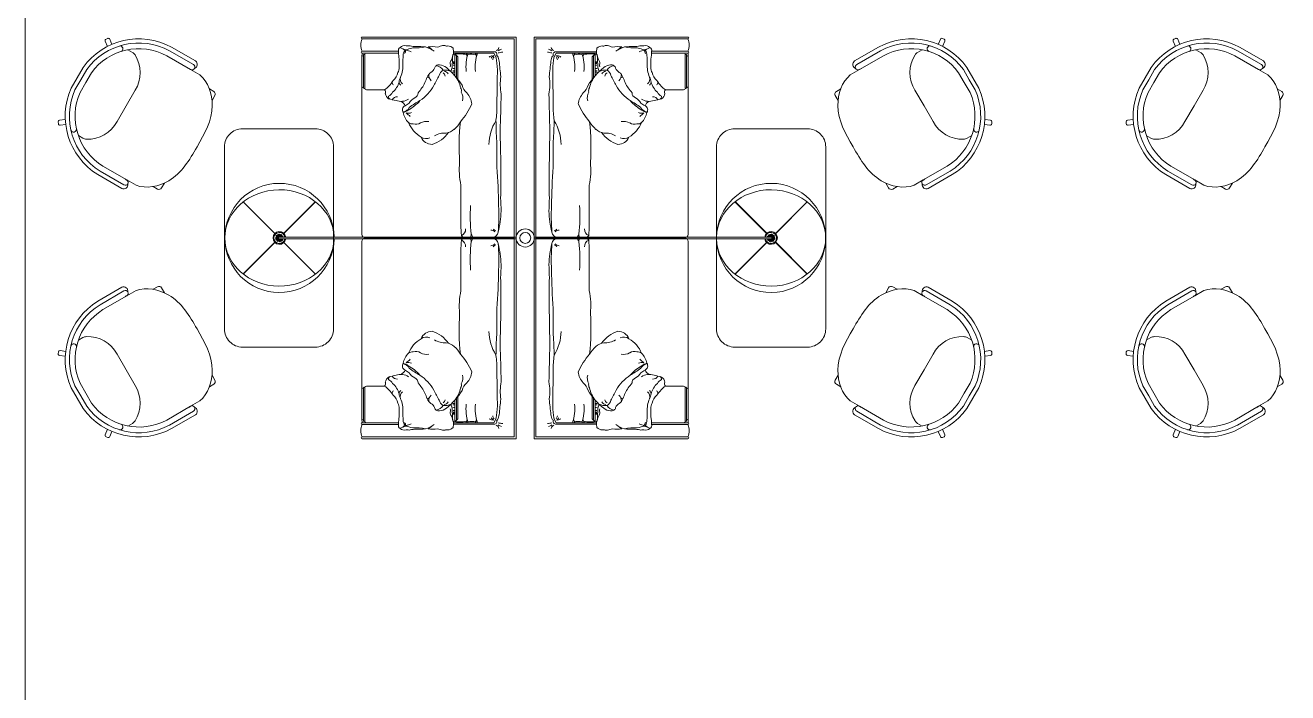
# Model space of a CAD drawing. Header units: millimetres. Extents: x 7998 to 72132, y -12523 to 5591.
# Drawn here: x 65638 to 66332, y -10239 to -9872 of the extents above; entities that cross this region are included whole.
import ezdxf

# ---------------------------------------------------------------- set-up
doc = ezdxf.new("R2010")
doc.units = ezdxf.units.MM
doc.layers.add('Xray_Furniture Temporary', color=23, linetype='Continuous', lineweight=15)
doc.layers.add('Xray_Window', color=153, linetype='Continuous', lineweight=20)

# ---------------------------------------------------------------- blocks, each defined once
blk = doc.blocks.new('COUCH19')
at = {"layer": 'Xray_Furniture Temporary'}
for p, q in [((-1.1036, 0), (0, 0)), ((-1.1036, 0), (-1.1036, -0.8456)), ((1.1036, 0), (0, 0)), ((1.1036, 0), (1.1036, -0.8456)), ((-1.0937, -0.01), (0, -0.01)), ((-1.0937, -0.01), (-1.0937, -0.8456)), ((1.0937, -0.01), (0, -0.01)), ((0, -0.1285), (0, -0.01)), ((0, -0.1285), (0, -0.01)), ((1.0937, -0.01), (1.0937, -0.8456)), ((-1.023, -0.1213), (-1.023, -0.3434)), ((-1.0153, -0.1213), (-1.0153, -0.3434)), ((0, -0.1285), (0, -0.827)), ((0, -0.1285), (0, -0.827)), ((1.0153, -0.1213), (1.0153, -0.3434)), ((1.023, -0.1213), (1.023, -0.3434)), ((-0.891, -0.3355), (-1.0069, -0.3355)), ((-0.8809, -0.327), (-1.0016, -0.327)), ((-0.8722, -0.32), (-0.9939, -0.32)), ((0.8722, -0.32), (0.9939, -0.32)), ((0.8809, -0.327), (1.0016, -0.327)), ((0.891, -0.3355), (1.0069, -0.3355)), ((-1.0394, -0.6226), (-1.0339, -0.6071)), ((-1.0339, -0.6071), (-1.0336, -0.6001)), ((1.0339, -0.6071), (1.0336, -0.6001)), ((1.0394, -0.6226), (1.0339, -0.6071)), ((-1.0252, -0.6457), (-1.0252, -0.8456)), ((-1.0153, -0.6457), (-1.0153, -0.8212)), ((1.0153, -0.6457), (1.0153, -0.8212)), ((1.0252, -0.6457), (1.0252, -0.8456)), ((-0.8138, -0.7219), (-0.8138, -0.8212)), ((0.8138, -0.7219), (0.8138, -0.8212)), ((-1.0153, -0.8212), (-1.0153, -0.8456)), ((-1.0053, -0.8311), (-0.8238, -0.8311)), ((1.0053, -0.8311), (0.8238, -0.8311)), ((1.0153, -0.8212), (1.0153, -0.8456)), ((-0.9946, -0.8469), (-1.0153, -0.8458)), ((-1.0053, -0.8373), (-0.9946, -0.8373)), ((-0.9946, -0.8373), (-0.8306, -0.8373)), ((-0.9946, -0.8469), (-0.0199, -0.8469)), ((-0.8238, -0.8373), (-0.8306, -0.8373)), ((0.9946, -0.8469), (0.0199, -0.8469)), ((0.8238, -0.8373), (0.8306, -0.8373)), ((0.9946, -0.8373), (0.8306, -0.8373)), ((1.0053, -0.8373), (0.9946, -0.8373)), ((0.9946, -0.8469), (1.0153, -0.8458))]:
    blk.add_line(p, q, dxfattribs=at)
for centre, radius, start, end in [((-1.0485, -0.1147), 0.0203, 17.07356, 84.3161), ((-0.9682, -0.0568), 0.0723, 198.23131, 214.95647), ((-1.0086, -0.1197), 0.0145, 57.29429, 186.5462), ((-0.9125, -0.0688), 0.1075, 182.4523, 195.85359), ((-0.96, -0.2097), 0.1042, 90.04929, 121.99967), ((-0.8561, -0.0701), 0.1581, 202.42833, 209.54597), ((-0.9638, -0.0987), 0.0448, 212.15954, 236.93312), ((-0.9962, -0.1058), 0.00486, 122.77066, 200.31613), ((-0.9665, -0.1557), 0.0629, 94.31356, 120.93655), ((-0.9695, -0.0858), 0.0431, 234.52584, 258.93744), ((-1.4227, 4.3075), 4.4235, 275.85795, 276.96807), ((-0.9146, -0.4331), 0.3308, 85.1525, 97.90685), ((-1.0818, -27.3612), 27.2584, 89.24932, 89.58976), ((-0.8423, 0.2143), 0.3009, 261.64439, 279.99044), ((-0.8996, -7.8186), 7.7374, 87.69715, 89.1894), ((-0.7201, -0.6336), 0.5284, 81.99142, 90.50512), ((-0.6671, 1.9408), 2.0512, 270.57566, 273.77617), ((-0.5125, 0.0931), 0.2419, 237.19926, 269.7033), ((-0.3187, -8.8283), 8.745, 89.78452, 91.76897), ((-0.3298, -15.8255), 15.7208, 90.21428, 90.73678), ((-0.0865, -4.6828), 4.588, 91.11745, 93.77545), ((-0.266, -0.7097), 0.6266, 85.799, 91.81702), ((-0.1399, -1.2503), 1.1683, 90.30237, 93.93448), ((-0.1258, -1.2627), 1.1681, 85.36955, 92.46091), ((-0.1658, -0.6277), 0.5461, 75.75882, 87.92603), ((-0.0734, -0.0979), 0.0376, 311.32747, 340.0315), ((-0.0083, -0.1402), 0.0347, 134.93265, 177.57346), ((-0.0397, -0.1385), 0.0409, 14.12758, 78.49053), ((0.0397, -0.1385), 0.0409, 101.50947, 165.87242), ((0.1658, -0.6277), 0.5461, 92.07397, 104.24118), ((0.1258, -1.2627), 1.1681, 87.53909, 94.63045), ((0.0083, -0.1402), 0.0347, 2.42654, 45.06735), ((0.0734, -0.0979), 0.0376, 199.9685, 228.67253), ((0.1399, -1.2503), 1.1683, 86.06552, 89.69763), ((0.0865, -4.6828), 4.588, 86.22455, 88.88255), ((0.266, -0.7097), 0.6266, 88.18298, 94.201), ((0.3187, -8.8283), 8.745, 88.23103, 90.21548), ((0.3298, -15.8255), 15.7208, 89.26322, 89.78572), ((0.5125, 0.0931), 0.2419, 270.2967, 302.80074), ((0.6671, 1.9408), 2.0512, 266.22383, 269.42434), ((0.8996, -7.8186), 7.7374, 90.8106, 92.30285), ((0.7201, -0.6336), 0.5284, 89.49488, 98.00858), ((1.0818, -27.3612), 27.2584, 90.41024, 90.75068), ((0.8423, 0.2143), 0.3009, 260.00956, 278.35561), ((1.4227, 4.3075), 4.4235, 263.03193, 264.14205), ((0.9146, -0.4331), 0.3308, 82.09315, 94.8475), ((0.96, -0.2097), 0.1042, 58.00033, 89.95071), ((0.9665, -0.1557), 0.0629, 59.06345, 85.68644), ((0.9695, -0.0858), 0.0431, 281.06256, 305.47416), ((0.9638, -0.0987), 0.0448, 303.06688, 327.84046), ((0.8561, -0.0701), 0.1581, 330.45403, 337.57167), ((0.9962, -0.1058), 0.00486, 339.68387, 57.22934), ((1.0086, -0.1197), 0.0145, 353.4538, 122.70571), ((0.9125, -0.0688), 0.1075, 344.14641, 357.5477), ((0.9682, -0.0568), 0.0723, 325.04353, 341.76869), ((1.0485, -0.1147), 0.0203, 95.6839, 162.92644), ((-0.9388, 0.0274), 0.2515, 252.3074, 275.65468), ((-0.9939, -0.2503), 0.0327, 92.96535, 130.60645), ((-0.9388, -0.0237), 0.2515, 252.3074, 275.65468), ((-0.9939, -0.3014), 0.0327, 92.96535, 130.60645), ((-0.8573, -0.3085), 0.154, 166.02161, 193.8638), ((-0.8941, -0.2454), 0.1149, 167.1521, 190.17117), ((-0.87, -0.1994), 0.1023, 288.10969, 316.21674), ((-0.7241, -0.3491), 0.1068, 96.63628, 132.3883), ((-0.8799, -0.576), 0.3626, 48.24576, 66.69877), ((-0.1188, 0.6037), 0.8554, 266.03013, 276.62411), ((-0.1066, -0.0536), 0.2109, 294.18797, 300.34583), ((-0.0219, -0.2808), 0.0348, 51.0228, 87.08965), ((0.1066, -0.0536), 0.2109, 239.65417, 245.81203), ((0.0219, -0.2808), 0.0348, 92.91035, 128.9772), ((0.1188, 0.6037), 0.8554, 263.37589, 273.96987), ((0.8799, -0.576), 0.3626, 113.30123, 131.75424), ((0.7241, -0.3491), 0.1068, 47.6117, 83.36372), ((0.87, -0.1994), 0.1023, 223.78326, 251.89031), ((0.9388, 0.0274), 0.2515, 264.34532, 287.6926), ((0.9388, -0.0237), 0.2515, 264.34532, 287.6926), ((0.9939, -0.2503), 0.0327, 49.39355, 87.03465), ((0.9939, -0.3014), 0.0327, 49.39355, 87.03465), ((0.8941, -0.2454), 0.1149, 349.82883, 12.8479), ((0.8573, -0.3085), 0.154, 346.1362, 13.97839), ((-1.0179, -0.373), 0.0366, 132.10418, 182.60489), ((-1.0202, -0.4425), 0.0992, 87.12331, 102.96129), ((-1.013, -0.3531), 0.00989, 37.58217, 102.98696), ((-1.0153, -0.3434), 9e-16, 206.56505, 285.66907), ((-0.9731, -0.3508), 0.0372, 124.12904, 155.64558), ((-1.8086, -0.3438), 0.8409, 359.89107, 0.56801), ((-1.8043, -0.3438), 0.8409, 359.89107, 0.56801), ((-1.7985, -0.3438), 0.8409, 359.89107, 0.56801), ((-1.7898, -0.3438), 0.8409, 359.89107, 0.56801), ((-0.6398, -0.6218), 0.3808, 121.3884, 141.12619), ((-0.8521, -0.3383), 0.079, 177.94062, 186.48444), ((-0.8391, -0.3383), 0.079, 177.94062, 186.48444), ((-0.8313, -0.3383), 0.079, 177.94062, 186.48444), ((-0.7785, -0.4894), 0.1907, 103.81541, 126.17323), ((-0.8086, -0.3294), 0.0295, 76.02342, 121.44726), ((-0.7705, -0.3554), 0.0628, 74.63663, 119.49282), ((-0.503, 0.9339), 1.2468, 263.76536, 274.03514), ((-0.7253, -0.4571), 0.1748, 42.47622, 60.18804), ((-0.7253, -0.4571), 0.1748, 42.47622, 60.18804), ((-0.6677, -0.3987), 0.0929, 9.12676, 39.8927), ((-0.3747, 0.1012), 0.413, 264.35466, 281.93885), ((-0.1957, 4.6112), 4.9149, 268.90975, 270.78557), ((-0.098, 0.8112), 1.1149, 268.4407, 274.38117), ((-0.0441, -0.3105), 0.0328, 17.77606, 99.42894), ((-0.0309, -0.2753), 0.031, 305.699, 355.58904), ((0.0309, -0.2753), 0.031, 184.41096, 234.301), ((0.0441, -0.3105), 0.0328, 80.57106, 162.22394), ((0.098, 0.8112), 1.1149, 265.61883, 271.5593), ((0.1957, 4.6112), 4.9149, 269.21443, 271.09025), ((0.3747, 0.1012), 0.413, 258.06115, 275.64534), ((0.503, 0.9339), 1.2468, 265.96486, 276.23464), ((0.6677, -0.3987), 0.0929, 140.1073, 170.87324), ((0.7253, -0.4571), 0.1748, 119.81196, 137.52378), ((0.7253, -0.4571), 0.1748, 119.81196, 137.52378), ((0.7705, -0.3554), 0.0628, 60.50718, 105.36337), ((0.8086, -0.3294), 0.0295, 58.55274, 103.97658), ((0.7785, -0.4894), 0.1907, 53.82677, 76.18459), ((0.6398, -0.6218), 0.3808, 38.87381, 58.6116), ((0.8313, -0.3383), 0.079, 353.51556, 2.05938), ((0.8391, -0.3383), 0.079, 353.51556, 2.05938), ((0.8521, -0.3383), 0.079, 353.51556, 2.05938), ((1.7898, -0.3438), 0.8409, 179.43199, 180.10893), ((1.7985, -0.3438), 0.8409, 179.43199, 180.10893), ((1.8043, -0.3438), 0.8409, 179.43199, 180.10893), ((1.8086, -0.3438), 0.8409, 179.43199, 180.10893), ((0.9731, -0.3508), 0.0372, 24.35442, 55.87096), ((1.013, -0.3531), 0.00989, 77.01304, 142.41783), ((1.0202, -0.4425), 0.0992, 77.03871, 92.87669), ((1.0153, -0.3434), 9e-16, 254.33093, 333.43495), ((1.0179, -0.373), 0.0366, 357.39511, 47.89582), ((-0.9935, -0.3951), 0.0636, 175.6653, 199.88427), ((-1.074, -0.3797), 0.0201, 328.12893, 14.35696), ((-0.8059, 2.3284), 2.6828, 265.74072, 267.224), ((-1.0152, -0.4325), 0.0861, 60.71855, 83.31544), ((-0.9598, -0.3395), 0.0224, 233.38286, 291.86342), ((-0.9476, -0.3727), 0.013, 53.24774, 107.21161), ((-0.8785, -0.4259), 0.0721, 143.30896, 175.55012), ((-0.8982, -0.4428), 0.0477, 118.96826, 174.6945), ((-0.4767, 1.1955), 1.6136, 253.46674, 254.27028), ((-0.8349, -0.393), 0.0868, 155.89521, 185.31204), ((-0.8806, -0.3758), 0.048, 211.76728, 255.88251), ((-0.89, -0.3951), 0.0251, 116.21532, 179.46973), ((-0.8858, -0.4133), 0.0239, 98.11027, 149.20326), ((-0.683, -0.5154), 0.1782, 17.82565, 54.35597), ((-0.4651, -0.3911), 0.1111, 176.31749, 210.59755), ((0.683, -0.5154), 0.1782, 125.64403, 162.17435), ((0.4651, -0.3911), 0.1111, 329.40245, 3.68251), ((0.8858, -0.4133), 0.0239, 30.79674, 81.88973), ((0.8806, -0.3758), 0.048, 284.11749, 328.23272), ((0.89, -0.3951), 0.0251, 0.53027, 63.78468), ((0.4767, 1.1955), 1.6136, 285.72972, 286.53326), ((0.8349, -0.393), 0.0868, 354.68796, 24.10479), ((0.8982, -0.4428), 0.0477, 5.3055, 61.03174), ((0.8059, 2.3284), 2.6828, 272.776, 274.25928), ((0.8785, -0.4259), 0.0721, 4.44988, 36.69104), ((0.9476, -0.3727), 0.013, 72.78839, 126.75226), ((0.9598, -0.3395), 0.0224, 248.13658, 306.61714), ((1.0152, -0.4325), 0.0861, 96.68456, 119.28145), ((0.9935, -0.3951), 0.0636, 340.11573, 4.3347), ((1.074, -0.3797), 0.0201, 165.64304, 211.87107), ((-1.0857, -0.4353), 0.0374, 5.62626, 29.86705), ((-0.8603, -0.4599), 0.1903, 171.46749, 186.75287), ((-0.9845, -0.5171), 0.0736, 131.92227, 151.75812), ((-0.8895, -0.5465), 0.1669, 144.40627, 162.81863), ((-0.93, -0.4247), 0.0209, 167.84424, 221.03219), ((-0.9308, -0.4312), 0.0166, 205.71178, 264.96524), ((-0.95, -0.4912), 0.0469, 30.0924, 67.79972), ((-0.8675, -0.4407), 0.0498, 212.77561, 251.38585), ((-0.8962, -0.4339), 0.0461, 267.61302, 314.7931), ((-0.5946, 0.0891), 0.5918, 239.80059, 245.85007), ((-0.5852, -0.5878), 0.3145, 159.35128, 161.47641), ((-0.9623, -0.668), 0.2508, 33.94677, 59.95726), ((-0.5637, -0.4898), 0.0765, 172.08698, 207.66907), ((-0.5781, -0.4612), 0.0648, 291.84882, 0.31805), ((-0.593, -0.493), 0.0481, 323.94805, 24.7103), ((0.5781, -0.4612), 0.0648, 179.68195, 248.15118), ((0.593, -0.493), 0.0481, 155.2897, 216.05195), ((0.5637, -0.4898), 0.0765, 332.33093, 7.91302), ((0.9623, -0.668), 0.2508, 120.04274, 146.05323), ((0.5946, 0.0891), 0.5918, 294.14993, 300.19941), ((0.8962, -0.4339), 0.0461, 225.2069, 272.38698), ((0.5852, -0.5878), 0.3145, 18.52359, 20.64872), ((0.8675, -0.4407), 0.0498, 288.61415, 327.22439), ((0.95, -0.4912), 0.0469, 112.20028, 149.9076), ((0.9308, -0.4312), 0.0166, 275.03476, 334.28822), ((0.93, -0.4247), 0.0209, 318.96781, 12.15576), ((0.8895, -0.5465), 0.1669, 17.18137, 35.59373), ((0.9845, -0.5171), 0.0736, 28.24188, 48.07773), ((1.0857, -0.4353), 0.0374, 150.13295, 174.37374), ((0.8603, -0.4599), 0.1903, 353.24713, 8.53251), ((-1.1824, -0.5481), 0.1315, 345.11327, 359.76905), ((-0.6856, -0.5372), 0.3656, 173.70326, 181.78914), ((-1.3233, -0.5519), 0.2798, 356.98029, 11.29104), ((-0.1668, 1.2141), 1.8467, 247.16633, 248.19391), ((-0.9686, -0.7306), 0.2576, 48.26676, 63.28578), ((-0.7977, -0.5692), 0.0309, 23.77058, 88.91582), ((-0.9052, -0.702), 0.2305, 28.40779, 49.06899), ((-0.4308, -0.3572), 0.3657, 207.82843, 218.77587), ((-0.6913, -0.4433), 0.1579, 291.30838, 330.37962), ((-0.6694, -0.5501), 0.0453, 340.76954, 33.07013), ((0.6913, -0.4433), 0.1579, 209.62038, 248.69162), ((0.6694, -0.5501), 0.0453, 146.92987, 199.23046), ((0.9052, -0.702), 0.2305, 130.93101, 151.59221), ((0.4308, -0.3572), 0.3657, 321.22413, 332.17157), ((0.7977, -0.5692), 0.0309, 91.08418, 156.22942), ((0.9686, -0.7306), 0.2576, 116.71422, 131.73324), ((0.1668, 1.2141), 1.8467, 291.80609, 292.83367), ((1.3233, -0.5519), 0.2798, 168.70896, 183.01971), ((0.6856, -0.5372), 0.3656, 358.21086, 6.29674), ((1.1824, -0.5481), 0.1315, 180.23095, 194.88673), ((-1.024, -0.6135), 0.0321, 161.98094, 225.46619), ((-0.893, -0.5867), 0.1625, 178.30492, 185.94257), ((-0.9918, -0.6504), 0.0551, 132.32141, 167.22086), ((-0.8969, -0.5394), 0.1495, 190.49814, 208.00804), ((-0.9116, -0.6241), 0.1204, 156.94412, 171.49256), ((-1.0297, -0.6272), 0.021, 40.19379, 92.72383), ((-1.0084, -0.595), 0.0252, 215.35046, 284.89713), ((-0.9561, -0.2463), 0.3759, 262.99758, 269.92178), ((-0.9444, -0.7762), 0.1544, 66.79638, 94.50638), ((-0.872, -0.6017), 0.0345, 250.37361, 320.20198), ((-0.7041, -0.5228), 0.0736, 207.42887, 240.30495), ((-0.8238, -0.6318), 0.074, 338.25285, 34.24984), ((-0.7076, -0.6535), 0.0475, 113.03693, 152.79426), ((-1.1641, -0.8672), 0.508, 30.45148, 33.51032), ((-0.703, -0.5984), 0.0259, 206.1911, 303.15727), ((-0.7246, -0.6096), 0.0249, 24.03342, 69.61843), ((-0.7569, -0.6364), 0.07, 13.53858, 38.98255), ((-0.812, -0.6832), 0.1384, 27.17308, 37.26182), ((-0.7068, -0.521), 0.1006, 280.2692, 316.42153), ((-0.7367, -0.592), 0.0518, 347.50609, 20.34024), ((-0.4043, -0.8255), 0.3589, 137.00296, 141.72321), ((-0.6568, -0.57), 0.0307, 318.41647, 9.50764), ((0.6568, -0.57), 0.0307, 170.49236, 221.58353), ((0.7068, -0.521), 0.1006, 223.57847, 259.7308), ((0.4043, -0.8255), 0.3589, 38.27679, 42.99704), ((0.7367, -0.592), 0.0518, 159.65976, 192.49391), ((0.7569, -0.6364), 0.07, 141.01745, 166.46142), ((0.812, -0.6832), 0.1384, 142.73818, 152.82692), ((0.703, -0.5984), 0.0259, 236.84273, 333.8089), ((0.7246, -0.6096), 0.0249, 110.38157, 155.96658), ((1.1641, -0.8672), 0.508, 146.48968, 149.54852), ((0.7076, -0.6535), 0.0475, 27.20574, 66.96307), ((0.7041, -0.5228), 0.0736, 299.69505, 332.57113), ((0.8238, -0.6318), 0.074, 145.75016, 201.74715), ((0.872, -0.6017), 0.0345, 219.79802, 289.62639), ((0.9444, -0.7762), 0.1544, 85.49362, 113.20362), ((0.9561, -0.2463), 0.3759, 270.07822, 277.00242), ((1.0084, -0.595), 0.0252, 255.10287, 324.64954), ((1.0297, -0.6272), 0.021, 87.27617, 139.80621), ((0.9116, -0.6241), 0.1204, 8.50744, 23.05588), ((0.8969, -0.5394), 0.1495, 331.99196, 349.50186), ((0.9918, -0.6504), 0.0551, 12.77914, 47.67859), ((1.024, -0.6135), 0.0321, 314.53381, 18.01906), ((0.893, -0.5867), 0.1625, 354.05743, 1.69508), ((-1.0305, -0.6287), 0.0178, 205.53765, 287.16641), ((-1.0202, -0.4899), 0.1559, 268.16974, 279.37394), ((-0.9616, -0.8603), 0.2191, 83.67918, 98.72149), ((-0.932, -0.6833), 0.0412, 54.70234, 97.62829), ((-0.9173, -0.7166), 0.0675, 38.85854, 82.24168), ((-0.8452, -0.5576), 0.0857, 243.37534, 262.80975), ((-0.9411, -0.799), 0.1462, 43.10341, 58.55289), ((-0.853, -0.6658), 0.0145, 257.19165, 333.37389), ((-0.8562, -0.6208), 0.0218, 270.7288, 323.40387), ((-0.8886, -0.7571), 0.119, 41.71252, 74.04791), ((-0.836, -0.7335), 0.0664, 30.01156, 56.90731), ((-0.7764, -0.6828), 0.0176, 263.13095, 322.85544), ((-0.746, -0.6534), 0.0296, 176.22717, 243.90603), ((-1.0453, -0.616), 0.2934, 343.26547, 351.52835), ((1.0453, -0.616), 0.2934, 188.47165, 196.73453), ((0.746, -0.6534), 0.0296, 296.09397, 3.77283), ((0.7764, -0.6828), 0.0176, 217.14456, 276.86905), ((0.836, -0.7335), 0.0664, 123.09269, 149.98844), ((0.8886, -0.7571), 0.119, 105.95209, 138.28748), ((0.9411, -0.799), 0.1462, 121.44711, 136.89659), ((0.8562, -0.6208), 0.0218, 216.59613, 269.2712), ((0.853, -0.6658), 0.0145, 206.62611, 282.80835), ((0.8452, -0.5576), 0.0857, 277.19025, 296.62466), ((0.9173, -0.7166), 0.0675, 97.75832, 141.14146), ((0.932, -0.6833), 0.0412, 82.37171, 125.29766), ((0.9616, -0.8603), 0.2191, 81.27851, 96.32082), ((1.0202, -0.4899), 0.1559, 260.62606, 271.83026), ((1.0305, -0.6287), 0.0178, 252.83359, 334.46235), ((-0.8929, -0.7722), 0.0937, 32.44409, 51.26793), ((-0.7999, -0.7396), 0.0226, 72.94218, 128.28882), ((-0.7991, -0.676), 0.0425, 277.94395, 324.85102), ((0.7991, -0.676), 0.0425, 215.14898, 262.05605), ((0.7999, -0.7396), 0.0226, 51.71118, 107.05782), ((0.8929, -0.7722), 0.0937, 128.73207, 147.55591), ((-1.0053, -0.8212), 0.00996, 180, 270), ((-1.0053, -0.8342), 0.00308, 90, 270), ((-0.8238, -0.8212), 0.00996, 270, 360), ((-0.8238, -0.8342), 0.00308, 270, 90), ((-0.0199, -0.827), 0.0199, 270, 360), ((0.0199, -0.827), 0.0199, 180, 270), ((0.8238, -0.8212), 0.00996, 180, 270), ((0.8238, -0.8342), 0.00308, 90, 270), ((1.0053, -0.8212), 0.00996, 270, 0), ((1.0053, -0.8342), 0.00308, 270, 90), ((-1.0986, -0.8456), 0.00498, 180, 0), ((-1.0594, -0.7633), 0.0891, 247.41552, 292.58448), ((-1.0202, -0.8456), 0.00498, 180, 0), ((-0.9946, -0.8421), 0.00481, 90, 270), ((-0.8306, -0.8421), 0.00481, 270, 90), ((0.8306, -0.8421), 0.00481, 90, 270), ((0.9946, -0.8421), 0.00481, 270, 90), ((1.0202, -0.8456), 0.00498, 180, 0), ((1.0594, -0.7633), 0.0891, 247.41552, 292.58448), ((1.0986, -0.8456), 0.00498, 180, 0)]:
    blk.add_arc(centre, radius, start, end, dxfattribs=at)

msp = doc.modelspace()

# ---------------------------------------------------------------- linework, layer by layer
at = {"layer": 'Xray_Furniture Temporary', "lineweight": 0}
for p, q in [((65694.52, -9885.93), (65697.01, -9887.37)), ((66130.85, -9885.93), (66128.36, -9887.37)), ((66281.19, -9885.93), (66283.67, -9887.37)), ((65728.92, -9896.79), (65734, -9899.72)), ((66096.44, -9896.79), (66091.36, -9899.72)), ((66315.59, -9896.79), (66320.67, -9899.72)), ((65693.51, -9916.78), (65698.48, -9908.18)), ((66131.85, -9916.78), (66126.88, -9908.18)), ((66280.18, -9916.78), (66285.15, -9908.18)), ((65693.51, -9916.78), (65688.55, -9925.39)), ((66131.85, -9916.78), (66136.82, -9925.39)), ((66280.18, -9916.78), (66275.21, -9925.39)), ((65667.3, -9933.08), (65669.79, -9934.52)), ((66158.07, -9933.08), (66155.58, -9934.52)), ((66253.97, -9933.08), (66256.45, -9934.52)), ((65693.9, -9957.45), (65698.98, -9960.38)), ((66131.47, -9957.45), (66126.39, -9960.38)), ((66280.57, -9957.45), (66285.64, -9960.38)), ((65693.9, -10021.13), (65698.98, -10018.2)), ((66131.47, -10021.13), (66126.39, -10018.2)), ((66280.57, -10021.13), (66285.64, -10018.2)), ((65667.3, -10045.5), (65669.79, -10044.07)), ((66158.07, -10045.5), (66155.58, -10044.07)), ((66253.97, -10045.5), (66256.45, -10044.07)), ((65693.51, -10061.8), (65688.55, -10053.19)), ((66131.85, -10061.8), (66136.82, -10053.19)), ((66280.18, -10061.8), (66275.21, -10053.19)), ((65693.51, -10061.8), (65698.48, -10070.4)), ((66131.85, -10061.8), (66126.88, -10070.4)), ((66280.18, -10061.8), (66285.15, -10070.4)), ((65728.92, -10081.8), (65734, -10078.87)), ((66096.44, -10081.8), (66091.36, -10078.87)), ((66315.59, -10081.8), (66320.67, -10078.87)), ((65694.52, -10092.65), (65697.01, -10091.22)), ((66130.85, -10092.65), (66128.36, -10091.22)), ((66281.19, -10092.65), (66283.67, -10091.22))]:
    msp.add_line(p, q, dxfattribs=at)
at = {"layer": 'Xray_Furniture Temporary', "linetype": 'Continuous', "lineweight": 0}
for p, q in [((65757.82, -9969.57), (65775.19, -9986.94)), ((65757.91, -9969.47), (65775.28, -9986.84)), ((65780.14, -9986.75), (65797.51, -9969.38)), ((65780.24, -9986.85), (65797.6, -9969.48)), ((66045.33, -9986.85), (66027.96, -9969.48)), ((66045.43, -9986.75), (66028.06, -9969.38)), ((66067.66, -9969.47), (66050.29, -9986.84)), ((66067.75, -9969.57), (66050.38, -9986.94)), ((65757.82, -10009.07), (65775.19, -9991.7)), ((65757.92, -10009.16), (65775.29, -9991.8)), ((65775.88, -9989.32), (65775.66, -9989.32)), ((65775.85, -9988.43), (65776.06, -9988.52)), ((65776.06, -9990.11), (65775.85, -9990.2)), ((65776.43, -9987.99), (65776.27, -9987.83)), ((65776.43, -9990.64), (65776.27, -9990.8)), ((65776.96, -9987.61), (65776.87, -9987.41)), ((65776.96, -9991.02), (65776.87, -9991.22)), ((65777.76, -9987.21), (65777.76, -9987.44)), ((65777.76, -9991.19), (65777.76, -9991.42)), ((65907.81, -9988.82), (65777.79, -9988.82)), ((65907.81, -9989.82), (65777.79, -9989.82)), ((65778.64, -9987.41), (65778.55, -9987.61)), ((65778.64, -9991.22), (65778.55, -9991.02)), ((65779.24, -9987.83), (65779.08, -9987.99)), ((65779.24, -9990.8), (65779.08, -9990.64)), ((65779.66, -9988.43), (65779.46, -9988.52)), ((65779.46, -9990.11), (65779.66, -9990.2)), ((65780.13, -9991.88), (65797.5, -10009.25)), ((65780.23, -9991.79), (65797.6, -10009.16)), ((65917.76, -9988.82), (66047.77, -9988.82)), ((65917.76, -9989.82), (66047.77, -9989.82)), ((66045.34, -9991.79), (66027.97, -10009.16)), ((66045.43, -9991.88), (66028.06, -10009.25)), ((66045.91, -9988.43), (66046.11, -9988.52)), ((66046.11, -9990.11), (66045.91, -9990.2)), ((66046.33, -9987.83), (66046.49, -9987.99)), ((66046.33, -9990.8), (66046.49, -9990.64)), ((66046.93, -9987.41), (66047.02, -9987.61)), ((66046.93, -9991.22), (66047.02, -9991.02)), ((66047.81, -9987.21), (66047.81, -9987.44)), ((66047.81, -9991.19), (66047.81, -9991.42)), ((66048.61, -9987.61), (66048.7, -9987.41)), ((66048.61, -9991.02), (66048.7, -9991.22)), ((66049.14, -9987.99), (66049.3, -9987.83)), ((66049.14, -9990.64), (66049.3, -9990.8)), ((66049.72, -9988.43), (66049.51, -9988.52)), ((66049.51, -9990.11), (66049.72, -9990.2)), ((66049.69, -9989.32), (66049.91, -9989.32)), ((66067.65, -10009.16), (66050.28, -9991.8)), ((66067.74, -10009.07), (66050.38, -9991.7))]:
    msp.add_line(p, q, dxfattribs=at)
at = {"layer": 'Xray_Furniture Temporary', "lineweight": 0}
for points in [[(65731.63, -9892.09), (65718.48, -9884.5, 0.377301), (65669.96, -9895.6), (65666.68, -9901.29)], [(65730.49, -9894.07), (65717.37, -9886.49, 0.376145), (65671.88, -9896.84), (65668.65, -9902.43)], [(65685.74, -9882.98), (65684.53, -9880.11, 0.414214), (65683.43, -9879.66), (65682.51, -9880.05, 0.414214), (65682.06, -9881.15), (65683.31, -9884.12)], [(66093.73, -9892.09), (66106.88, -9884.5, -0.377301), (66155.4, -9895.6), (66158.69, -9901.29)], [(66094.87, -9894.07), (66107.99, -9886.49, -0.376145), (66153.49, -9896.84), (66156.71, -9902.43)], [(66139.63, -9882.98), (66140.83, -9880.11, -0.414214), (66141.93, -9879.66), (66142.86, -9880.05, -0.414214), (66143.31, -9881.15), (66142.06, -9884.12)], [(66318.3, -9892.09), (66305.15, -9884.5, 0.377301), (66256.63, -9895.6), (66253.35, -9901.29)], [(66317.16, -9894.07), (66304.04, -9886.49, 0.376145), (66258.55, -9896.84), (66255.32, -9902.43)], [(66272.41, -9882.98), (66271.2, -9880.11, 0.414214), (66270.1, -9879.66), (66269.17, -9880.05, 0.414214), (66268.72, -9881.15), (66269.97, -9884.12)], [(65728.92, -9896.79), (65715.84, -9889.23, 0.374359), (65674.51, -9898.56), (65671.37, -9904)], [(66096.44, -9896.79), (66109.52, -9889.23, -0.374359), (66150.85, -9898.56), (66153.99, -9904)], [(66315.59, -9896.79), (66302.51, -9889.23, 0.374359), (66261.18, -9898.56), (66258.04, -9904)], [(65691.19, -9962.14), (65678.04, -9954.55, -0.377301), (65663.4, -9906.98), (65666.68, -9901.29)], [(65692.33, -9960.17), (65679.21, -9952.59, -0.376145), (65665.43, -9908.02), (65668.65, -9902.43)], [(66133.04, -9960.17), (66146.16, -9952.59, 0.376145), (66159.94, -9908.02), (66156.71, -9902.43)], [(66134.17, -9962.14), (66147.32, -9954.55, 0.377301), (66161.97, -9906.98), (66158.69, -9901.29)], [(66277.86, -9962.14), (66264.71, -9954.55, -0.377301), (66250.06, -9906.98), (66253.35, -9901.29)], [(66279, -9960.17), (66265.88, -9952.59, -0.376145), (66252.1, -9908.02), (66255.32, -9902.43)], [(65693.9, -9957.45), (65680.82, -9949.9, -0.374359), (65668.23, -9909.44), (65671.37, -9904)], [(65740.73, -9913.84), (65742.27, -9911.15, 0.414214), (65741.66, -9908.86), (65739.27, -9907.48)], [(66084.64, -9913.84), (66083.09, -9911.15, -0.414214), (66083.71, -9908.86), (66086.09, -9907.48)], [(66131.47, -9957.45), (66144.55, -9949.9, 0.374359), (66157.14, -9909.44), (66153.99, -9904)], [(66280.57, -9957.45), (66267.48, -9949.9, -0.374359), (66254.9, -9909.44), (66258.04, -9904)], [(66327.39, -9913.84), (66328.94, -9911.15, 0.414214), (66328.33, -9908.86), (66325.94, -9907.48)], [(65660.35, -9926.96), (65657.26, -9927.34, -0.414214), (65656.32, -9926.61), (65656.2, -9925.62, -0.414214), (65656.93, -9924.68), (65660.12, -9924.28)], [(66165.02, -9926.96), (66168.1, -9927.34, 0.414214), (66169.04, -9926.61), (66169.17, -9925.62, 0.414214), (66168.44, -9924.68), (66165.24, -9924.28)], [(66247.02, -9926.96), (66243.93, -9927.34, -0.414214), (66242.99, -9926.61), (66242.87, -9925.62, -0.414214), (66243.6, -9924.68), (66246.79, -9924.28)], [(65714.57, -9959.14), (65713.02, -9961.83, -0.414214), (65710.72, -9962.44), (65708.33, -9961.07)], [(66110.8, -9959.14), (66112.35, -9961.83, 0.414214), (66114.65, -9962.44), (66117.03, -9961.07)], [(66301.23, -9959.14), (66299.68, -9961.83, -0.414214), (66297.39, -9962.44), (66295, -9961.07)], [(65691.19, -10016.44), (65678.04, -10024.03, 0.377301), (65663.4, -10071.6), (65666.68, -10077.29)], [(65692.33, -10018.42), (65679.21, -10025.99, 0.376145), (65665.43, -10070.56), (65668.65, -10076.15)], [(65693.9, -10021.13), (65680.82, -10028.69, 0.374359), (65668.23, -10069.14), (65671.37, -10074.58)], [(65714.57, -10019.44), (65713.02, -10016.76, 0.414214), (65710.72, -10016.14), (65708.33, -10017.52)], [(66110.8, -10019.44), (66112.35, -10016.76, -0.414214), (66114.65, -10016.14), (66117.03, -10017.52)], [(66131.47, -10021.13), (66144.55, -10028.69, -0.374359), (66157.14, -10069.14), (66153.99, -10074.58)], [(66133.04, -10018.42), (66146.16, -10025.99, -0.376145), (66159.94, -10070.56), (66156.71, -10076.15)], [(66134.17, -10016.44), (66147.32, -10024.03, -0.377301), (66161.97, -10071.6), (66158.69, -10077.29)], [(66277.86, -10016.44), (66264.71, -10024.03, 0.377301), (66250.06, -10071.6), (66253.35, -10077.29)], [(66279, -10018.42), (66265.88, -10025.99, 0.376145), (66252.1, -10070.56), (66255.32, -10076.15)], [(66280.57, -10021.13), (66267.48, -10028.69, 0.374359), (66254.9, -10069.14), (66258.04, -10074.58)], [(66301.23, -10019.44), (66299.68, -10016.76, 0.414214), (66297.39, -10016.14), (66295, -10017.52)], [(65660.35, -10051.63), (65657.26, -10051.24, 0.414214), (65656.32, -10051.97), (65656.2, -10052.97, 0.414214), (65656.93, -10053.91), (65660.12, -10054.31)], [(66165.02, -10051.63), (66168.1, -10051.24, -0.414214), (66169.04, -10051.97), (66169.17, -10052.97, -0.414214), (66168.44, -10053.91), (66165.24, -10054.31)], [(66247.02, -10051.63), (66243.93, -10051.24, 0.414214), (66242.99, -10051.97), (66242.87, -10052.97, 0.414214), (66243.6, -10053.91), (66246.79, -10054.31)], [(65740.73, -10064.75), (65742.27, -10067.43, -0.414214), (65741.66, -10069.73), (65739.27, -10071.11)], [(66084.64, -10064.75), (66083.09, -10067.43, 0.414214), (66083.71, -10069.73), (66086.09, -10071.11)], [(66327.39, -10064.75), (66328.94, -10067.43, -0.414214), (66328.33, -10069.73), (66325.94, -10071.11)], [(65730.49, -10084.52), (65717.37, -10092.09, -0.376145), (65671.88, -10081.74), (65668.65, -10076.15)], [(65728.92, -10081.8), (65715.84, -10089.35, -0.374359), (65674.51, -10080.03), (65671.37, -10074.58)], [(66094.87, -10084.52), (66107.99, -10092.09, 0.376145), (66153.49, -10081.74), (66156.71, -10076.15)], [(66096.44, -10081.8), (66109.52, -10089.35, 0.374359), (66150.85, -10080.03), (66153.99, -10074.58)], [(66317.16, -10084.52), (66304.04, -10092.09, -0.376145), (66258.55, -10081.74), (66255.32, -10076.15)], [(66315.59, -10081.8), (66302.51, -10089.35, -0.374359), (66261.18, -10080.03), (66258.04, -10074.58)], [(65731.63, -10086.49), (65718.48, -10094.08, -0.377301), (65669.96, -10082.98), (65666.68, -10077.29)], [(66093.73, -10086.49), (66106.88, -10094.08, 0.377301), (66155.4, -10082.98), (66158.69, -10077.29)], [(66318.3, -10086.49), (66305.15, -10094.08, -0.377301), (66256.63, -10082.98), (66253.35, -10077.29)], [(65685.74, -10095.61), (65684.53, -10098.47, -0.414214), (65683.43, -10098.92), (65682.51, -10098.53, -0.414214), (65682.06, -10097.43), (65683.31, -10094.46)], [(66139.63, -10095.61), (66140.83, -10098.47, 0.414214), (66141.93, -10098.92), (66142.86, -10098.53, 0.414214), (66143.31, -10097.43), (66142.06, -10094.46)], [(66272.41, -10095.61), (66271.2, -10098.47, -0.414214), (66270.1, -10098.92), (66269.17, -10098.53, -0.414214), (66268.72, -10097.43), (66269.97, -10094.46)]]:
    msp.add_lwpolyline(points, format="xyb", dxfattribs=at)
at = {"layer": 'Xray_Furniture Temporary', "linetype": 'Continuous', "lineweight": 0}
for points in [[(65807.5, -9939.29), (65807.5, -10039.29, -0.414214), (65797.5, -10049.29), (65757.5, -10049.29, -0.414214), (65747.5, -10039.29), (65747.5, -9939.29, -0.414214), (65757.5, -9929.29), (65797.5, -9929.29, -0.414214)], [(66017.87, -9939.29), (66017.87, -10039.29, 0.414214), (66027.87, -10049.29), (66067.87, -10049.29, 0.414214), (66077.87, -10039.29), (66077.87, -9939.29, 0.414214), (66067.87, -9929.29), (66027.87, -9929.29, 0.414214)]]:
    msp.add_lwpolyline(points, format="xyb", close=True, dxfattribs=at)
for radius in [5, 3]:
    msp.add_circle((65912.78, -9989.32), radius, dxfattribs=at)
at = {"layer": 'Xray_Furniture Temporary', "lineweight": 0}
for centre, radius, start, end in [((65690.21, -9885.41), 1.57, 292.47029, 102.60835), ((65694.9, -9891.01), 4.2, 32.48278, 60), ((65683.15, -9898.49), 18.14, 327.70571, 32.48278), ((66142.21, -9898.49), 18.14, 147.51722, 212.29429), ((66130.46, -9891.01), 4.2, 120, 147.51722), ((66135.16, -9885.41), 1.57, 77.39165, 247.52971), ((66276.88, -9885.41), 1.57, 292.47029, 102.60835), ((66281.57, -9891.01), 4.2, 32.48278, 60), ((66269.82, -9898.49), 18.14, 327.70571, 32.48278), ((65729.71, -9895.43), 1.57, 240, 60), ((65730.33, -9894.01), 2.32, 288.61012, 55.7477), ((66095.04, -9894.01), 2.32, 124.2523, 251.38988), ((66095.66, -9895.43), 1.57, 120, 300), ((66316.38, -9895.43), 1.57, 240, 60), ((66316.99, -9894.01), 2.32, 288.61012, 55.7477), ((65664.69, -9929.61), 1.57, 197.39165, 7.52971), ((65672.49, -9916.96), 18.14, 267.51722, 332.29429), ((66152.88, -9916.96), 18.14, 207.70571, 272.48278), ((66160.67, -9929.61), 1.57, 172.47029, 342.60835), ((66251.36, -9929.61), 1.57, 197.39165, 7.52971), ((66259.16, -9916.96), 18.14, 267.51722, 332.29429), ((65671.89, -9930.88), 4.2, 240, 267.51722), ((66153.48, -9930.88), 4.2, 272.48278, 300), ((66258.55, -9930.88), 4.2, 240, 267.51722), ((65693.12, -9958.81), 1.57, 240, 60), ((66132.25, -9958.81), 1.57, 120, 300), ((66279.78, -9958.81), 1.57, 240, 60), ((65692.2, -9960.05), 2.32, 244.2523, 11.38988), ((66133.17, -9960.05), 2.32, 168.61012, 295.7477), ((66278.87, -9960.05), 2.32, 244.2523, 11.38988), ((65692.2, -10018.53), 2.32, 348.61012, 115.7477), ((65693.12, -10019.78), 1.57, 300, 120), ((66132.25, -10019.78), 1.57, 60, 240), ((66133.17, -10018.53), 2.32, 64.2523, 191.38988), ((66278.87, -10018.53), 2.32, 348.61012, 115.7477), ((66279.78, -10019.78), 1.57, 300, 120), ((65664.69, -10048.98), 1.57, 352.47029, 162.60835), ((65671.89, -10047.71), 4.2, 92.48278, 120), ((65672.49, -10061.63), 18.14, 27.70571, 92.48278), ((66152.88, -10061.63), 18.14, 87.51722, 152.29429), ((66153.48, -10047.71), 4.2, 60, 87.51722), ((66160.67, -10048.98), 1.57, 17.39165, 187.52971), ((66251.36, -10048.98), 1.57, 352.47029, 162.60835), ((66258.55, -10047.71), 4.2, 92.48278, 120), ((66259.16, -10061.63), 18.14, 27.70571, 92.48278), ((65683.15, -10080.09), 18.14, 327.51722, 32.29429), ((66142.21, -10080.09), 18.14, 147.70571, 212.48278), ((66269.82, -10080.09), 18.14, 327.51722, 32.29429), ((65729.71, -10083.16), 1.57, 300, 120), ((65730.33, -10084.57), 2.32, 304.2523, 71.38988), ((66095.04, -10084.57), 2.32, 108.61012, 235.7477), ((66095.66, -10083.16), 1.57, 60, 240), ((66316.38, -10083.16), 1.57, 300, 120), ((66316.99, -10084.57), 2.32, 304.2523, 71.38988), ((65694.9, -10087.57), 4.2, 300, 327.51722), ((66130.46, -10087.57), 4.2, 212.48278, 240), ((66281.57, -10087.57), 4.2, 300, 327.51722), ((65690.21, -10093.17), 1.57, 257.39165, 67.52971), ((66135.16, -10093.17), 1.57, 112.47029, 282.60835), ((66276.88, -10093.17), 1.57, 257.39165, 67.52971)]:
    msp.add_arc(centre, radius, start, end, dxfattribs=at)
at = {"layer": 'Xray_Furniture Temporary', "linetype": 'Continuous', "lineweight": 0}
for centre, radius, start, end in [((65777.76, -9989.32), 30, 0.95497, 359.04503), ((66047.81, -9989.32), 30, 180.95497, 179.04503), ((65777.76, -9989.32), 3.5, 8.21321, 351.78679), ((65777.76, -9989.32), 3.03, 9.50697, 350.49303), ((66047.81, -9989.32), 3.5, 188.21321, 171.78679), ((66047.81, -9989.32), 3.03, 189.50697, 170.49303), ((65777.76, -9989.32), 2.1, 180, 205), ((65777.76, -9989.32), 2.1, 135, 155), ((65777.76, -9989.32), 1.88, 155, 180), ((65777.76, -9989.32), 1.88, 205, 225), ((65777.76, -9989.32), 1.68, 17.34758, 342.65242), ((65777.76, -9989.32), 2.1, 225, 245), ((65777.76, -9989.32), 1.88, 115, 135), ((65777.76, -9989.32), 1.29, 22.75051, 337.24949), ((65777.76, -9989.32), 0.946, 31.90532, 328.09468), ((65777.76, -9989.32), 2.1, 90, 115), ((65777.76, -9989.32), 1.88, 245, 270), ((65777.76, -9989.32), 0.502, 85.49062, 274.50938), ((65777.76, -9989.32), 1.88, 65, 90), ((65777.76, -9989.32), 2.1, 270, 295), ((65777.76, -9989.32), 1.88, 295, 315), ((65777.76, -9989.32), 2.1, 45, 65), ((65777.76, -9989.32), 1.88, 25, 45), ((65777.76, -9989.32), 2.1, 315, 335), ((65777.76, -9989.32), 1.88, 335, 344.5425), ((65777.76, -9989.32), 2.1, 13.77341, 25), ((66047.81, -9989.32), 2.1, 155, 166.22659), ((66047.81, -9989.32), 2.1, 205, 225), ((66047.81, -9989.32), 1.88, 195.4575, 205), ((66047.81, -9989.32), 1.88, 135, 155), ((66047.81, -9989.32), 1.68, 197.34758, 162.65242), ((66047.81, -9989.32), 2.1, 115, 135), ((66047.81, -9989.32), 1.88, 225, 245), ((66047.81, -9989.32), 1.29, 202.75051, 157.24949), ((66047.81, -9989.32), 2.1, 245, 270), ((66047.81, -9989.32), 0.946, 211.90532, 148.09468), ((66047.81, -9989.32), 1.88, 90, 115), ((66047.81, -9989.32), 0.502, 265.49062, 94.50938), ((66047.81, -9989.32), 2.1, 65, 90), ((66047.81, -9989.32), 1.88, 270, 295), ((66047.81, -9989.32), 1.88, 45, 65), ((66047.81, -9989.32), 2.1, 295, 315), ((66047.81, -9989.32), 1.88, 315, 335), ((66047.81, -9989.32), 2.1, 25, 45), ((66047.81, -9989.32), 1.88, 0, 25), ((66047.81, -9989.32), 2.1, 335, 0)]:
    msp.add_arc(centre, radius, start, end, dxfattribs=at)
at = {"layer": 'Xray_Furniture Temporary', "linetype": 'Continuous', "lineweight": 0, "extrusion": (0, 0, -1)}
msp.add_ellipse((65777.75, -9989.32), major_axis=(30, 0), ratio=0.882006, start_param=0.018899, end_param=6.264287, dxfattribs=at)
at = {"layer": 'Xray_Furniture Temporary', "linetype": 'Continuous', "lineweight": 0}
msp.add_ellipse((66047.81, -9989.32), major_axis=(-30, 0), ratio=0.882006, start_param=0.018899, end_param=6.264287, dxfattribs=at)
at = {"layer": 'Xray_Furniture Temporary', "lineweight": 0}
for points in [[(65729.55, -9896.99), (65729, -9896.71), (65728.44, -9896.45), (65727.88, -9896.18)], [(66095.81, -9896.99), (66096.37, -9896.71), (66096.93, -9896.45), (66097.49, -9896.18)], [(66316.22, -9896.99), (66315.66, -9896.71), (66315.1, -9896.45), (66314.54, -9896.18)], [(65694.39, -9957.89), (65693.87, -9957.55), (65693.36, -9957.2), (65692.85, -9956.84)], [(66130.98, -9957.89), (66131.49, -9957.55), (66132, -9957.2), (66132.52, -9956.84)], [(66281.06, -9957.89), (66280.54, -9957.55), (66280.03, -9957.2), (66279.52, -9956.84)], [(65694.39, -10020.69), (65693.87, -10021.03), (65693.36, -10021.39), (65692.85, -10021.74)], [(66130.98, -10020.69), (66131.49, -10021.03), (66132, -10021.39), (66132.52, -10021.74)], [(66281.06, -10020.69), (66280.54, -10021.03), (66280.03, -10021.39), (66279.52, -10021.74)], [(65729.55, -10081.6), (65729, -10081.87), (65728.44, -10082.14), (65727.88, -10082.4)], [(66095.81, -10081.6), (66096.37, -10081.87), (66096.93, -10082.14), (66097.49, -10082.4)], [(66316.22, -10081.6), (66315.66, -10081.87), (66315.1, -10082.14), (66314.54, -10082.4)]]:
    msp.add_open_spline(points, degree=3, dxfattribs=at)
for points in [[(65732.5, -9939.29), (65736.65, -9932.06), (65743.91, -9919.41), (65738.63, -9903.52), (65734, -9899.72)], [(66092.87, -9939.29), (66088.72, -9932.06), (66081.46, -9919.41), (66086.74, -9903.52), (66091.36, -9899.72)], [(66319.16, -9939.29), (66323.31, -9932.06), (66330.57, -9919.41), (66325.3, -9903.52), (66320.67, -9899.72)], [(65732.5, -9939.29), (65728.31, -9946.5), (65720.98, -9959.11), (65704.59, -9962.49), (65698.98, -9960.38)], [(66092.87, -9939.29), (66097.05, -9946.5), (66104.38, -9959.11), (66120.78, -9962.49), (66126.39, -9960.38)], [(66319.16, -9939.29), (66314.98, -9946.5), (66307.65, -9959.11), (66291.25, -9962.49), (66285.64, -9960.38)], [(65732.5, -10039.29), (65728.31, -10032.08), (65720.98, -10019.47), (65704.59, -10016.1), (65698.98, -10018.2)], [(66092.87, -10039.29), (66097.05, -10032.08), (66104.38, -10019.47), (66120.78, -10016.1), (66126.39, -10018.2)], [(66319.16, -10039.29), (66314.98, -10032.08), (66307.65, -10019.47), (66291.25, -10016.1), (66285.64, -10018.2)], [(65732.5, -10039.29), (65736.65, -10046.52), (65743.91, -10059.17), (65738.63, -10075.06), (65734, -10078.87)], [(66092.87, -10039.29), (66088.72, -10046.52), (66081.46, -10059.17), (66086.74, -10075.06), (66091.36, -10078.87)], [(66319.16, -10039.29), (66323.31, -10046.52), (66330.57, -10059.17), (66325.3, -10075.06), (66320.67, -10078.87)]]:
    msp.add_open_spline(points, degree=3, knots=[0, 0, 0, 0, 288.218696, 504.297034, 504.297034, 504.297034, 504.297034], dxfattribs=at)
at = {"layer": 'Xray_Window', "lineweight": 0}
msp.add_lwpolyline([(66491.01, -8944.9), (65688.12, -8944.92, 0.414206), (65638.13, -8994.92), (65638.13, -10504.9)], format="xyb", dxfattribs=at)

# ---------------------------------------------------------------- block references
at = {"layer": 'Xray_Furniture Temporary', "lineweight": 0, "yscale": 100, "zscale": 100}
for p, xscale, rotation in [((65907.74, -9989.29), -100, 270), ((65917.62, -9989.29), 100, 90.00000000000001)]:
    msp.add_blockref('COUCH19', p, dxfattribs=dict(at, xscale=xscale, rotation=rotation))

doc.saveas('drawing.dxf')
